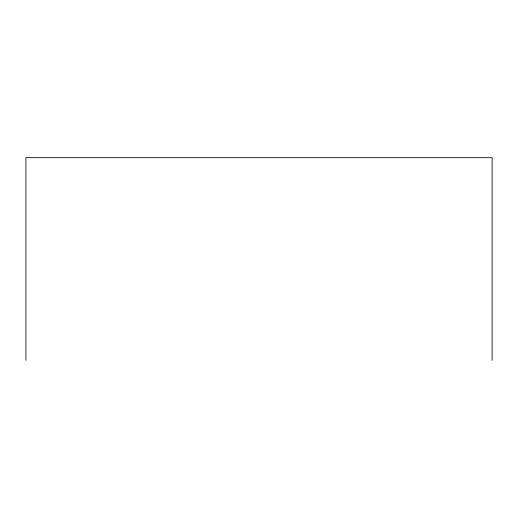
<?xml version="1.0" encoding="UTF-8"?>
<svg xmlns="http://www.w3.org/2000/svg" width="518" height="518" viewBox="0 0 518 518"><rect width="100%" height="100%" fill="white"/><g stroke="black" fill="none" stroke-linecap="round" stroke-linejoin="round"><path stroke-width="0.78" d="M492.1 360.321L492.1 157.679L25.9 157.679L25.9 360.321"/></g></svg>
